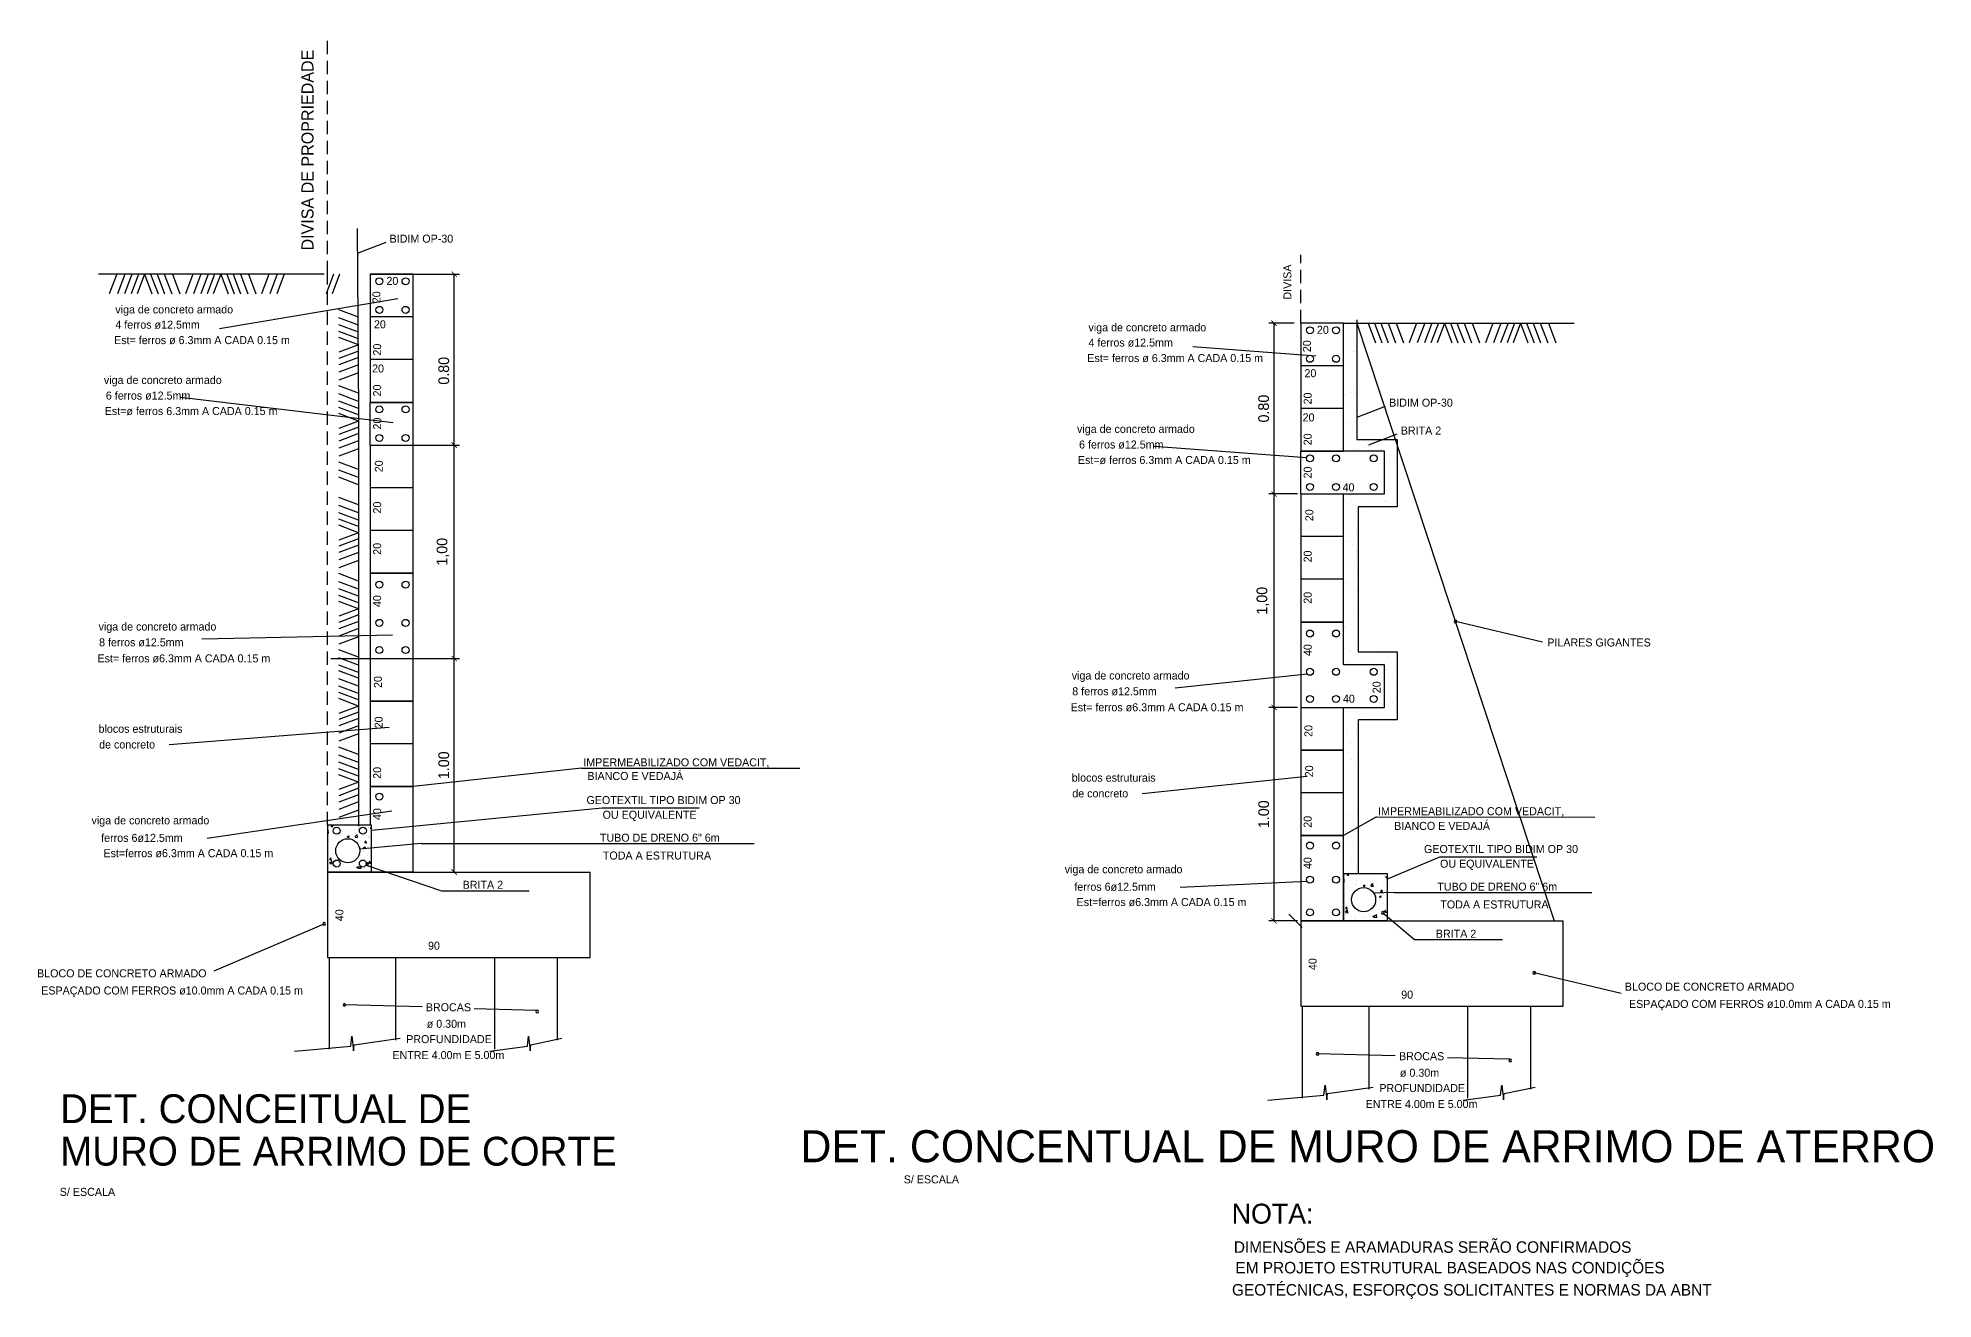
# Model space of a CAD drawing. Header units: millimetres. Extents: x 959.4 to 1001.9, y 250.8 to 295.2.
# Drawn here: x 959.36 to 994.87, y 250.77 to 274.4 of the extents above; entities that cross this region are included whole.
import ezdxf

# ---------------------------------------------------------------- set-up
doc = ezdxf.new("R2010")
doc.units = ezdxf.units.MM
doc.header["$MEASUREMENT"] = 0
doc.header["$PDMODE"] = 2
doc.linetypes.add('HIDDEN', pattern=[0.375, 0.25, -0.125])
doc.layers.add('textos', color=7, linetype='Continuous')
doc.styles.add('ROMANS', font='stylu.ttf')
doc.styles.get("Standard").update_dxf_attribs({"font": 'stylu.ttf'})
doc.dimstyles.new('Copy of STANDARD', dxfattribs={"dimtxt": 0.2, "dimasz": 0.1, "dimexe": 0.1, "dimexo": 0.0625, "dimgap": 0.09, "dimtad": 1, "dimzin": 0, "dimdsep": 46, "dimtxsty": 'ROMANS', "dimblk": 'ARCHTICK', "dimcen": 0.09, "dimclrd": 256, "dimclre": 256, "dimclrt": 256, "dimadec": 0, "dimazin": 0, "dimtfac": 1, "dimtmove": 0, "dimatfit": 3, "dimldrblk": 'ARCHTICK', "dimfxl": 0, "dimtolj": 2, "dimtzin": 0, "dimlwd": -1, "dimlwe": -1, "dimarcsym": 0})

# ---------------------------------------------------------------- blocks, each defined once
blk = doc.blocks.new('_ARCHTICK')
at = {"color": 0, "linetype": 'ByBlock', "const_width": 0.15}
blk.add_lwpolyline([(-0.5, -0.5), (0.5, 0.5)], dxfattribs=at)
blk = doc.blocks.new('*D1')
for p, q in [((964.849, 262.768), (967.258, 262.768)), ((967.158, 258.768), (967.158, 262.768)), ((964.849, 258.768), (967.258, 258.768))]:
    blk.add_line(p, q)
at = {"layer": 'Defpoints', "color": 0}
for p in [(964.787, 262.768), (967.158, 262.768), (964.787, 258.768)]:
    blk.add_point(p, dxfattribs=at)
at = {"xscale": 0.1, "yscale": 0.1, "zscale": 0.1}
for p, rotation in [((967.158, 262.768), 90), ((967.158, 258.768), 270)]:
    blk.add_blockref('_ARCHTICK', p, dxfattribs=dict(at, rotation=rotation))
at = {"insert": (966.964, 260.768), "char_height": 0.2, "attachment_point": 5, "rotation": 90, "style": 'ROMANS'}
blk.add_mtext('\\A2;1.00', dxfattribs=at)
blk = doc.blocks.new('*D2')
for p, q in [((965.649, 266.768), (967.258, 266.768)), ((967.158, 262.768), (967.158, 266.768)), ((965.649, 262.768), (967.258, 262.768))]:
    blk.add_line(p, q)
at = {"layer": 'Defpoints', "color": 0}
for p in [(965.587, 266.768), (967.158, 266.768), (965.587, 262.768)]:
    blk.add_point(p, dxfattribs=at)
at = {"xscale": 0.1, "yscale": 0.1, "zscale": 0.1}
for p, rotation in [((967.158, 266.768), 90), ((967.158, 262.768), 270)]:
    blk.add_blockref('_ARCHTICK', p, dxfattribs=dict(at, rotation=rotation))
at = {"insert": (966.949, 264.768), "char_height": 0.2, "attachment_point": 5, "rotation": 90, "style": 'ROMANS'}
blk.add_mtext('\\A2;1,00', dxfattribs=at)
blk = doc.blocks.new('*D3')
for p, q in [((965.587, 269.968), (967.258, 269.968)), ((967.158, 266.768), (967.158, 269.968)), ((965.649, 266.768), (967.258, 266.768))]:
    blk.add_line(p, q)
at = {"layer": 'Defpoints', "color": 0}
for p in [(965.524, 269.968), (967.158, 269.968), (965.587, 266.768)]:
    blk.add_point(p, dxfattribs=at)
at = {"xscale": 0.1, "yscale": 0.1, "zscale": 0.1}
for p, rotation in [((967.158, 269.968), 90), ((967.158, 266.768), 270)]:
    blk.add_blockref('_ARCHTICK', p, dxfattribs=dict(at, rotation=rotation))
at = {"insert": (966.964, 268.159), "char_height": 0.2, "attachment_point": 5, "rotation": 90, "style": 'ROMANS'}
blk.add_mtext('\\A2;0.80', dxfattribs=at)
blk = doc.blocks.new('*D4')
for p, q in [((965.223, 240.107), (964.684, 240.107)), ((964.784, 236.107), (964.784, 240.107)), ((965.223, 236.107), (964.684, 236.107))]:
    blk.add_line(p, q)
at = {"layer": 'Defpoints', "color": 0}
for p in [(964.784, 240.107), (965.285, 240.107), (965.285, 236.107)]:
    blk.add_point(p, dxfattribs=at)
at = {"xscale": 0.1, "yscale": 0.1, "zscale": 0.1}
for p, rotation in [((964.784, 240.107), 90), ((964.784, 236.107), 270)]:
    blk.add_blockref('_ARCHTICK', p, dxfattribs=dict(at, rotation=rotation))
at = {"insert": (964.591, 238.107), "char_height": 0.2, "attachment_point": 5, "rotation": 90, "style": 'ROMANS'}
blk.add_mtext('\\A2;1.00', dxfattribs=at)
blk = doc.blocks.new('*D5')
for p, q in [((965.223, 244.107), (964.684, 244.107)), ((964.784, 240.107), (964.784, 244.107)), ((965.223, 240.107), (964.684, 240.107))]:
    blk.add_line(p, q)
at = {"layer": 'Defpoints', "color": 0}
for p in [(964.784, 244.107), (965.285, 244.107), (965.285, 240.107)]:
    blk.add_point(p, dxfattribs=at)
at = {"xscale": 0.1, "yscale": 0.1, "zscale": 0.1}
for p, rotation in [((964.784, 244.107), 90), ((964.784, 240.107), 270)]:
    blk.add_blockref('_ARCHTICK', p, dxfattribs=dict(at, rotation=rotation))
at = {"insert": (964.575, 242.107), "char_height": 0.2, "attachment_point": 5, "rotation": 90, "style": 'ROMANS'}
blk.add_mtext('\\A2;1,00', dxfattribs=at)
blk = doc.blocks.new('*D6')
for p, q in [((965.16, 247.307), (964.684, 247.307)), ((964.784, 244.107), (964.784, 247.307)), ((965.223, 244.107), (964.684, 244.107))]:
    blk.add_line(p, q)
at = {"layer": 'Defpoints', "color": 0}
for p in [(964.784, 247.307), (965.223, 247.307), (965.285, 244.107)]:
    blk.add_point(p, dxfattribs=at)
at = {"xscale": 0.1, "yscale": 0.1, "zscale": 0.1}
for p, rotation in [((964.784, 247.307), 90), ((964.784, 244.107), 270)]:
    blk.add_blockref('_ARCHTICK', p, dxfattribs=dict(at, rotation=rotation))
at = {"insert": (964.59, 245.707), "char_height": 0.2, "attachment_point": 5, "rotation": 90, "style": 'ROMANS'}
blk.add_mtext('\\A2;0.80', dxfattribs=at)
blk = doc.blocks.new('DET.CONCENTUAL DE MURO DE ARRIMO DE ATERRO')
at = {"color": 2}
for p, q in [((9.369, 15.786), (9.369, 13.386)), ((10.169, 15.786), (9.369, 15.786)), ((10.169, 13.386), (10.169, 15.786)), ((10.169, 14.986), (9.369, 14.986)), ((10.169, 14.986), (9.369, 14.986)), ((10.169, 14.186), (9.369, 14.186)), ((9.369, 13.386), (10.169, 13.386)), ((10.934, 13.386), (9.369, 13.386)), ((9.369, 12.586), (9.369, 13.386)), ((10.934, 12.586), (10.934, 13.386)), ((9.369, 12.586), (9.369, 10.186)), ((10.169, 10.186), (10.169, 12.586)), ((10.169, 12.586), (10.934, 12.586)), ((10.169, 11.786), (9.369, 11.786)), ((10.169, 10.986), (9.369, 10.986)), ((9.369, 10.186), (10.169, 10.186)), ((9.369, 10.186), (9.369, 8.586)), ((10.169, 9.386), (10.169, 10.186)), ((10.934, 9.386), (10.169, 9.386)), ((10.934, 8.586), (10.934, 9.386)), ((9.369, 8.586), (9.369, 6.186)), ((9.369, 8.586), (10.934, 8.586)), ((10.169, 6.186), (10.169, 8.586)), ((10.169, 7.786), (9.369, 7.786)), ((10.169, 6.986), (9.369, 6.986)), ((9.369, 6.186), (9.369, 4.586)), ((10.169, 6.186), (9.369, 6.186)), ((9.369, 6.186), (10.169, 6.186)), ((10.169, 4.586), (10.169, 6.186)), ((9.396, 2.986), (9.396, 1.267)), ((10.641, 2.986), (10.641, 1.432)), ((12.492, 2.986), (12.492, 1.267)), ((13.673, 2.986), (13.673, 1.432))]:
    blk.add_line(p, q, dxfattribs=at)
at = {"color": 6}
for p, q in [((10.419, 15.851), (10.419, 13.609)), ((10.419, 13.609), (11.173, 13.609)), ((11.173, 13.609), (11.173, 12.344)), ((10.442, 12.344), (10.442, 9.626)), ((11.173, 12.344), (10.442, 12.344)), ((10.442, 9.626), (11.173, 9.626)), ((11.173, 9.626), (11.173, 8.355)), ((10.442, 8.355), (10.442, 5.466)), ((11.173, 8.355), (10.442, 8.355)), ((10.992, 5.466), (10.169, 5.466)), ((10.992, 4.586), (10.992, 5.466)), ((9.369, 4.586), (9.369, 2.986)), ((9.369, 4.586), (14.286, 4.586)), ((14.286, 2.986), (14.286, 4.586)), ((9.369, 2.986), (14.286, 2.986))]:
    blk.add_line(p, q, dxfattribs=at)
for p, q in [((7.344, 15.348), (9.651, 15.175)), ((10.172, 15.417), (10.172, 15.417)), ((10.253, 15.514), (10.253, 15.514)), ((10.29, 15.376), (10.29, 15.376)), ((10.358, 15.528), (10.358, 15.528)), ((10.303, 14.985), (10.303, 14.985)), ((10.348, 15.255), (10.348, 15.255)), ((10.376, 15.255), (10.376, 15.255)), ((10.315, 14.593), (10.315, 14.593)), ((10.186, 14.453), (10.186, 14.453)), ((10.301, 14.494), (10.301, 14.494)), ((10.351, 14.475), (10.351, 14.475)), ((10.356, 14.51), (10.356, 14.51)), ((10.394, 14.475), (10.394, 14.475)), ((10.952, 14.227), (10.417, 14.02)), ((10.199, 13.915), (10.199, 13.915)), ((10.268, 13.938), (10.268, 13.938)), ((10.328, 14.202), (10.328, 14.202)), ((10.373, 13.952), (10.373, 13.952)), ((10.236, 13.727), (10.236, 13.727)), ((10.321, 13.673), (10.321, 13.673)), ((10.341, 13.81), (10.341, 13.81)), ((10.376, 13.753), (10.376, 13.753)), ((10.578, 13.568), (10.578, 13.568)), ((10.616, 13.534), (10.616, 13.534)), ((11.17, 13.704), (10.635, 13.497)), ((11.002, 13.508), (11.002, 13.508)), ((11.108, 13.522), (11.108, 13.522)), ((6.62, 13.479), (9.475, 13.266)), ((10.179, 13.4), (10.179, 13.4)), ((10.354, 13.419), (10.354, 13.419)), ((10.455, 13.436), (10.455, 13.436)), ((10.561, 13.45), (10.561, 13.45)), ((10.63, 13.476), (10.63, 13.476)), ((10.726, 13.472), (10.726, 13.472)), ((10.874, 13.416), (10.874, 13.416)), ((10.995, 13.186), (10.995, 13.186)), ((11.032, 13.219), (11.032, 13.219)), ((11.032, 13.152), (11.032, 13.152)), ((11.118, 13.165), (11.118, 13.165)), ((11.16, 13.235), (11.16, 13.235)), ((9.369, 12.586), (10.169, 12.586)), ((10.19, 12.448), (10.19, 12.448)), ((10.325, 12.457), (10.325, 12.457)), ((10.654, 12.445), (10.654, 12.445)), ((10.83, 12.434), (10.83, 12.434)), ((10.936, 12.448), (10.936, 12.448)), ((10.958, 12.458), (10.958, 12.458)), ((11.101, 12.469), (11.101, 12.469)), ((10.181, 12.145), (10.181, 12.145)), ((10.227, 12.414), (10.227, 12.414)), ((10.283, 12.362), (10.283, 12.362)), ((10.389, 12.375), (10.389, 12.375)), ((10.392, 12.244), (10.392, 12.244)), ((10.404, 12.252), (10.404, 12.252)), ((10.554, 12.397), (10.554, 12.397)), ((11.015, 12.43), (11.015, 12.43)), ((10.194, 11.824), (10.194, 11.824)), ((10.405, 11.853), (10.405, 11.853)), ((10.209, 11.692), (10.209, 11.692)), ((10.259, 11.691), (10.259, 11.691)), ((10.345, 11.636), (10.345, 11.636)), ((10.412, 11.506), (10.412, 11.506)), ((10.418, 11.461), (10.418, 11.461)), ((10.216, 11.301), (10.216, 11.301)), ((10.381, 11.322), (10.381, 11.322)), ((10.423, 11.182), (10.423, 11.182)), ((10.431, 11.069), (10.431, 11.069)), ((10.185, 10.93), (10.185, 10.93)), ((10.217, 10.946), (10.217, 10.946)), ((10.255, 10.912), (10.255, 10.912)), ((10.298, 10.785), (10.298, 10.785)), ((10.404, 10.799), (10.404, 10.799)), ((10.432, 10.75), (10.432, 10.75)), ((10.169, 10.468), (10.169, 10.468)), ((10.349, 10.421), (10.349, 10.421)), ((10.169, 10.186), (9.369, 10.186)), ((10.182, 10.076), (10.182, 10.076)), ((10.204, 10.108), (10.204, 10.108)), ((10.209, 10.247), (10.209, 10.247)), ((10.237, 10.19), (10.237, 10.19)), ((10.44, 10.005), (10.44, 10.005)), ((13.899, 9.81), (12.268, 10.194)), ((10.195, 9.685), (10.195, 9.685)), ((10.231, 9.724), (10.231, 9.724)), ((10.283, 9.654), (10.283, 9.654)), ((10.369, 9.6), (10.369, 9.6)), ((10.397, 9.746), (10.397, 9.746)), ((10.856, 9.623), (10.856, 9.623)), ((11.001, 9.601), (11.001, 9.601)), ((10.245, 9.445), (10.245, 9.445)), ((10.283, 9.41), (10.283, 9.41)), ((10.482, 9.503), (10.482, 9.503)), ((10.677, 9.403), (10.677, 9.403)), ((10.893, 9.589), (10.893, 9.589)), ((10.966, 9.295), (10.966, 9.295)), ((11.002, 9.501), (11.002, 9.501)), ((11.07, 9.427), (11.07, 9.427)), ((11.131, 9.317), (11.131, 9.317)), ((7.014, 8.955), (9.488, 9.213)), ((11.014, 9.109), (11.014, 9.109)), ((11.08, 9.147), (11.08, 9.147)), ((11.165, 9.092), (11.165, 9.092)), ((10.697, 8.582), (10.697, 8.582)), ((10.782, 8.53), (10.782, 8.53)), ((11.027, 8.718), (11.027, 8.718)), ((11.047, 8.779), (11.047, 8.779)), ((11.078, 8.681), (11.078, 8.681)), ((11.116, 8.647), (11.116, 8.647)), ((11.153, 8.793), (11.153, 8.793)), ((10.233, 8.51), (10.233, 8.51)), ((10.372, 8.384), (10.372, 8.384)), ((10.412, 8.17), (10.412, 8.17)), ((10.467, 8.503), (10.467, 8.503)), ((10.505, 8.469), (10.505, 8.469)), ((11.005, 8.385), (11.005, 8.385)), ((10.228, 8.072), (10.228, 8.072)), ((10.246, 8.148), (10.246, 8.148)), ((10.246, 8.118), (10.246, 8.118)), ((10.273, 7.943), (10.273, 7.943)), ((10.31, 7.909), (10.31, 7.909)), ((9.369, 7.786), (10.169, 7.786)), ((10.259, 7.727), (10.259, 7.727)), ((10.306, 7.618), (10.306, 7.618)), ((10.328, 7.632), (10.328, 7.632)), ((10.392, 7.563), (10.392, 7.563)), ((10.434, 7.646), (10.434, 7.646)), ((6.396, 6.976), (9.488, 7.299)), ((10.272, 7.335), (10.272, 7.335)), ((10.293, 7.187), (10.293, 7.187)), ((10.232, 6.857), (10.232, 6.857)), ((10.239, 7.095), (10.239, 7.095)), ((10.285, 6.944), (10.285, 6.944)), ((10.785, 6.534), (10.169, 6.186)), ((10.262, 6.572), (10.262, 6.572)), ((10.297, 6.552), (10.297, 6.552)), ((10.301, 6.442), (10.301, 6.442)), ((10.338, 6.407), (10.338, 6.407)), ((10.427, 6.593), (10.427, 6.593)), ((10.785, 6.534), (14.876, 6.532)), ((10.31, 6.161), (10.31, 6.161)), ((10.343, 6.056), (10.343, 6.056)), ((10.396, 6.348), (10.396, 6.348)), ((10.252, 6.035), (10.252, 6.035)), ((10.321, 5.685), (10.321, 5.685)), ((10.323, 5.769), (10.323, 5.769)), ((10.98, 5.367), (11.972, 5.786)), ((11.972, 5.786), (13.789, 5.786)), ((7.109, 5.221), (9.48, 5.331)), ((10.169, 5.361), (10.178, 5.37)), ((10.184, 5.32), (10.179, 5.368)), ((10.194, 5.443), (10.194, 5.443)), ((10.234, 5.451), (10.26, 5.434)), ((10.235, 5.452), (10.269, 5.466)), ((10.254, 5.518), (10.254, 5.518)), ((10.261, 5.435), (10.271, 5.465)), ((10.292, 5.343), (10.292, 5.343)), ((10.33, 5.581), (10.33, 5.581)), ((10.407, 5.337), (10.407, 5.337)), ((10.416, 5.527), (10.416, 5.527)), ((10.419, 5.359), (10.419, 5.359)), ((10.612, 5.385), (10.612, 5.385)), ((10.671, 5.375), (10.671, 5.375)), ((10.932, 5.411), (10.932, 5.411)), ((10.933, 5.427), (10.933, 5.427)), ((10.964, 5.41), (10.99, 5.393)), ((10.965, 5.412), (10.992, 5.422)), ((10.98, 5.367), (10.98, 5.367)), ((10.991, 5.394), (10.992, 5.399)), ((10.169, 5.318), (10.186, 5.315)), ((10.17, 5.185), (10.169, 5.194)), ((10.238, 5.205), (10.238, 5.205)), ((10.286, 5.159), (10.286, 5.159)), ((10.301, 5.003), (10.301, 5.003)), ((10.388, 5.265), (10.388, 5.265)), ((10.401, 5.168), (10.401, 5.168)), ((10.402, 5.262), (10.402, 5.262)), ((10.538, 5.248), (10.574, 5.262)), ((10.538, 5.246), (10.563, 5.229)), ((10.564, 5.23), (10.574, 5.261)), ((10.665, 5.206), (10.665, 5.206)), ((10.674, 5.25), (10.674, 5.25)), ((10.681, 5.245), (10.72, 5.286)), ((10.683, 5.238), (10.728, 5.231)), ((10.684, 5.316), (10.684, 5.316)), ((10.727, 5.236), (10.721, 5.284)), ((11.12, 5.118), (10.735, 5.106)), ((10.781, 5.182), (10.781, 5.182)), ((10.792, 5.043), (10.792, 5.043)), ((10.799, 5.227), (10.799, 5.227)), ((10.841, 5.043), (10.877, 5.057)), ((10.841, 5.042), (10.866, 5.025)), ((10.844, 4.981), (10.844, 4.981)), ((10.863, 5.139), (10.893, 5.137)), ((10.867, 5.026), (10.877, 5.056)), ((10.868, 5.14), (10.892, 5.169)), ((10.899, 5.121), (10.893, 5.153)), ((10.919, 5.073), (10.919, 5.073)), ((10.925, 5.242), (10.925, 5.242)), ((10.926, 5.243), (10.926, 5.243)), ((10.945, 5.239), (10.945, 5.239)), ((10.959, 5.064), (10.959, 5.064)), ((10.985, 5.068), (10.985, 5.068)), ((11.12, 5.118), (14.82, 5.118)), ((10.192, 4.8), (10.192, 4.8)), ((10.202, 4.744), (10.202, 4.744)), ((10.205, 4.821), (10.235, 4.818)), ((10.206, 4.75), (10.245, 4.791)), ((10.208, 4.743), (10.254, 4.736)), ((10.209, 4.822), (10.234, 4.851)), ((10.211, 4.784), (10.211, 4.784)), ((10.241, 4.803), (10.235, 4.834)), ((10.252, 4.741), (10.246, 4.789)), ((10.309, 4.676), (10.309, 4.676)), ((10.382, 4.661), (10.382, 4.661)), ((10.386, 4.622), (10.386, 4.622)), ((10.398, 4.626), (10.398, 4.626)), ((10.474, 4.732), (10.474, 4.732)), ((10.525, 4.642), (10.525, 4.642)), ((10.581, 4.664), (10.581, 4.664)), ((10.646, 4.699), (10.646, 4.699)), ((10.683, 4.673), (10.683, 4.673)), ((10.717, 4.673), (10.743, 4.656)), ((10.718, 4.675), (10.753, 4.689)), ((10.718, 4.668), (10.718, 4.668)), ((10.743, 4.657), (10.754, 4.688)), ((10.745, 4.721), (10.745, 4.721)), ((10.748, 4.666), (10.788, 4.707)), ((10.75, 4.659), (10.796, 4.652)), ((10.785, 4.902), (10.785, 4.902)), ((10.794, 4.657), (10.788, 4.705)), ((10.851, 4.868), (10.851, 4.868)), ((10.852, 4.653), (10.852, 4.653)), ((10.907, 4.735), (10.907, 4.735)), ((10.907, 4.735), (11.5, 4.235)), ((10.913, 4.904), (10.913, 4.904)), ((10.933, 4.757), (10.964, 4.755)), ((10.938, 4.758), (10.963, 4.787)), ((10.97, 4.739), (10.964, 4.771)), ((10.979, 4.724), (10.979, 4.724)), ((11.5, 4.235), (13.146, 4.235)), ((15.371, 3.228), (13.74, 3.611)), ((11.139, 2.059), (9.681, 2.094)), ((13.282, 1.993), (12.117, 2.021)), ((9.803, 1.32), (9.824, 1.508)), ((9.824, 1.508), (9.855, 1.236)), ((9.867, 1.35), (10.726, 1.473)), ((13.114, 1.32), (13.134, 1.508)), ((13.134, 1.508), (13.166, 1.236)), ((13.177, 1.35), (13.758, 1.473)), ((8.75, 1.228), (9.803, 1.32)), ((9.855, 1.236), (9.867, 1.35)), ((12.41, 1.228), (13.114, 1.32)), ((13.166, 1.236), (13.177, 1.35))]:
    blk.add_line(p, q)
at = {"color": 5}
for p, q in [((10.169, 5.466), (10.169, 4.586)), ((10.169, 4.586), (10.992, 4.586))]:
    blk.add_line(p, q, dxfattribs=at)
at = {"color": 1}
for p, q in [((9.143, 4.711), (9.393, 4.461)), ((9.306, 4.586), (8.888, 4.586))]:
    blk.add_line(p, q, dxfattribs=at)
at = {"color": 3}
blk.add_line((10.969, 4.586), (9.369, 4.586), dxfattribs=at)
at = {"linetype": 'HIDDEN'}
blk.add_lwpolyline([(9.369, 15.786), (9.369, 17.066)], dxfattribs=at)
for points in [[(10.169, 15.786), (14.493, 15.786)], [(10.633, 15.786), (10.771, 15.418)], [(10.747, 15.786), (10.886, 15.418)], [(10.868, 15.786), (11.006, 15.418)], [(11.003, 15.786), (11.142, 15.418)], [(11.154, 15.786), (11.293, 15.418)], [(11.538, 15.786), (11.4, 15.418)], [(11.69, 15.786), (11.551, 15.418)], [(11.825, 15.786), (11.686, 15.418)], [(11.946, 15.786), (11.807, 15.418)], [(12.06, 15.786), (11.921, 15.418)], [(12.06, 15.786), (12.198, 15.418)], [(12.174, 15.786), (12.313, 15.418)], [(12.295, 15.786), (12.434, 15.418)], [(12.43, 15.786), (12.569, 15.418)], [(12.581, 15.786), (12.72, 15.418)], [(12.966, 15.786), (12.827, 15.418)], [(13.117, 15.786), (12.978, 15.418)], [(13.252, 15.786), (13.113, 15.418)], [(13.373, 15.786), (13.234, 15.418)], [(13.487, 15.786), (13.349, 15.418)], [(13.487, 15.786), (13.626, 15.418)], [(13.601, 15.786), (13.74, 15.418)], [(13.722, 15.786), (13.861, 15.418)], [(13.857, 15.786), (13.996, 15.418)], [(14.009, 15.786), (14.147, 15.418)]]:
    blk.add_lwpolyline(points)
at = {"color": 6}
blk.add_lwpolyline([(10.419, 15.786), (14.117, 4.586)], dxfattribs=at)
at = {"color": 4}
for centre in [(9.539, 15.653), (10.029, 15.653), (9.539, 15.118), (10.029, 15.118), (9.539, 13.253), (10.029, 13.253), (10.735, 13.253), (9.539, 12.718), (10.029, 12.718), (10.735, 12.718), (9.539, 9.971), (10.029, 9.971), (9.539, 9.253), (10.029, 9.253), (10.735, 9.253), (9.539, 8.745), (10.029, 8.745), (10.735, 8.745), (9.539, 5.998), (10.029, 5.998), (9.539, 5.359), (10.029, 5.359), (9.539, 4.745), (10.029, 4.745)]:
    blk.add_circle(centre, 0.0654, dxfattribs=at)
at = {"color": 2}
blk.add_circle((10.546, 4.984), 0.225, dxfattribs=at)
for centre, start, end in [((12.268, 10.194), 0, 180), ((12.268, 10.194), 180, 0), ((10.907, 4.735), 0, 180), ((10.907, 4.735), 180, 0), ((13.74, 3.611), 0, 180), ((13.74, 3.611), 180, 0), ((9.681, 2.094), 0, 180), ((9.681, 2.094), 180, 0), ((13.295, 1.971), 0, 180), ((13.295, 1.971), 180, 0)]:
    blk.add_arc(centre, 0.025, start, end)
for s, p in [('DIVISA', (9.192, 16.227)), ('20', (9.558, 15.242)), ('20', (9.572, 14.263)), ('20', (9.572, 13.497)), ('20', (9.572, 12.876)), ('20', (9.603, 12.075)), ('20', (9.572, 11.303)), ('20', (9.572, 10.529)), ('40', (9.572, 9.549)), ('20', (10.864, 8.852)), ('20', (9.586, 8.033)), ('20', (9.6, 7.277)), ('20', (9.572, 6.331)), ('40', (9.572, 5.558)), ('40', (9.664, 3.664))]:
    blk.add_text(s, height=0.15, rotation=90).set_placement(p)
for s, height, p in [('viga de concreto armado', 0.15, (5.389, 15.632)), ('20', 0.15, (9.671, 15.586)), ('4 ferros ø12.5mm ', 0.15, (5.389, 15.347)), ('Est= ferros ø 6.3mm A CADA 0.15 m', 0.15, (5.367, 15.057)), ('20', 0.15, (9.437, 14.773)), ('BIDIM OP-30', 0.15, (11.024, 14.221)), ('viga de concreto armado', 0.15, (5.175, 13.729)), ('20', 0.15, (9.402, 13.945)), ('6 ferros ø12.5mm ', 0.15, (5.213, 13.437)), ('BRITA 2', 0.15, (11.242, 13.698)), ('Est=ø ferros 6.3mm A CADA 0.15 m', 0.15, (5.191, 13.147)), ('40', 0.15, (10.152, 12.635)), ('PILARES GIGANTES', 0.15, (13.988, 9.728)), ('viga de concreto armado', 0.15, (5.076, 9.109)), ('8 ferros ø12.5mm ', 0.15, (5.086, 8.814)), ('Est= ferros ø6.3mm A CADA 0.15 m', 0.15, (5.056, 8.514)), ('40', 0.15, (10.158, 8.675)), ('blocos estruturais', 0.15, (5.076, 7.195)), ('de concreto', 0.15, (5.086, 6.9)), ('IMPERMEABILIZADO COM VEDACIT,', 0.15, (10.817, 6.566)), ('BIANCO E VEDAJÁ', 0.15, (11.119, 6.291)), ('GEOTEXTIL TIPO BIDIM OP 30', 0.15, (11.677, 5.858)), ('OU EQUIVALENTE', 0.15, (11.978, 5.583)), ('viga de concreto armado', 0.15, (4.944, 5.479)), ('ferros 6ø12.5mm ', 0.15, (5.124, 5.151)), ('Est=ferros ø6.3mm A CADA 0.15 m', 0.15, (5.167, 4.864)), ('TUBO DE DRENO 6" 6m', 0.15, (11.928, 5.153)), ('TODA A ESTRUTURA', 0.15, (11.983, 4.819)), ('BRITA 2', 0.15, (11.899, 4.271)), ('90', 0.15, (11.25, 3.13)), ('BLOCO DE CONCRETO ARMADO', 0.15, (15.441, 3.279)), ('ESPAÇADO COM FERROS ø10.0mm A CADA 0.15 m', 0.15, (15.519, 2.956)), ('BROCAS', 0.15, (11.209, 1.976)), ('ø 0.30m', 0.15, (11.226, 1.666)), ('PROFUNDIDADE ', 0.15, (10.841, 1.379)), ('ENTRE 4.00m E 5.00m', 0.15, (10.584, 1.08)), ('S/ ESCALA', 0.15, (1.927, -0.332)), ('NOTA:', 0.375, (8.074, -1.087)), ('DIMENSÕES E ARAMADURAS SERÃO CONFIRMADOS', 0.21563, (8.114, -1.633)), ('EM PROJETO ESTRUTURAL BASEADOS NAS CONDIÇÕES', 0.21563, (8.144, -2.019)), (' GEOTÉCNICAS, ESFORÇOS SOLICITANTES E NORMAS DA ABNT', 0.21563, (7.999, -2.434))]:
    blk.add_text(s, height=height).set_placement(p)
at = {"layer": 'textos'}
blk.add_text('DET. CONCENTUAL DE MURO DE ARRIMO DE ATERRO', height=0.6, dxfattribs=at).set_placement((-0.008, 0.064))
for base, p1, p2, text, picture, middle in [((8.868, 15.786), (9.369, 12.586), (9.306, 15.786), '0.80', '*D6', (8.673, 14.186)), ((8.868, 12.586), (9.369, 8.586), (9.369, 12.586), '1,00', '*D5', (8.659, 10.586)), ((8.868, 8.586), (9.369, 4.586), (9.369, 8.586), '1.00', '*D4', (8.674, 6.586))]:
    dim = blk.add_linear_dim(base=base, p1=p1, p2=p2, angle=90, text=text, dimstyle='Copy of STANDARD')
    dim.commit()
    dim.dimension.update_dxf_attribs({"geometry": picture, "text_midpoint": middle, "insert": (-955.917, -231.522)})

msp = doc.modelspace()

# ---------------------------------------------------------------- linework, layer by layer
at = {"color": 6}
for p, q in [((965.341, 270.828), (965.363, 267.384)), ((965.363, 267.384), (965.363, 264.666)), ((965.363, 264.666), (965.363, 259.626)), ((964.787, 259.648), (964.787, 258.768)), ((965.611, 259.648), (964.787, 259.648)), ((965.611, 258.768), (965.611, 259.648)), ((964.787, 258.768), (964.787, 257.168)), ((964.787, 258.768), (969.704, 258.768)), ((969.704, 257.168), (969.704, 258.768)), ((964.787, 257.168), (969.704, 257.168))]:
    msp.add_line(p, q, dxfattribs=at)
for p, q in [((965.876, 270.566), (965.342, 270.359)), ((962.763, 268.95), (966.102, 269.512)), ((962.038, 267.662), (966.014, 267.193)), ((965.587, 266.768), (966.387, 266.768)), ((966.387, 264.368), (965.587, 264.368)), ((962.432, 263.137), (966.002, 263.213)), ((965.587, 261.968), (966.387, 261.968)), ((961.814, 261.159), (965.939, 261.481)), ((969.546, 260.716), (966.387, 260.368)), ((969.545, 260.716), (973.636, 260.714)), ((962.527, 259.404), (965.987, 259.912)), ((964.853, 259.635), (964.887, 259.648)), ((964.853, 259.633), (964.878, 259.616)), ((964.873, 259.701), (964.873, 259.701)), ((964.879, 259.617), (964.889, 259.648)), ((965.034, 259.709), (965.034, 259.709)), ((965.611, 259.55), (969.934, 259.969)), ((965.948, 259.764), (965.948, 259.764)), ((969.934, 259.969), (971.751, 259.969)), ((964.787, 259.543), (964.796, 259.553)), ((964.787, 259.501), (964.804, 259.498)), ((964.789, 259.367), (964.787, 259.377)), ((964.803, 259.502), (964.797, 259.551)), ((964.812, 259.626), (964.812, 259.626)), ((964.856, 259.388), (964.856, 259.388)), ((964.904, 259.342), (964.904, 259.342)), ((964.91, 259.525), (964.91, 259.525)), ((965.006, 259.448), (965.006, 259.448)), ((965.019, 259.351), (965.019, 259.351)), ((965.021, 259.444), (965.021, 259.444)), ((965.025, 259.52), (965.025, 259.52)), ((965.038, 259.542), (965.038, 259.542)), ((965.156, 259.431), (965.192, 259.444)), ((965.156, 259.429), (965.181, 259.412)), ((965.182, 259.413), (965.192, 259.443)), ((965.23, 259.567), (965.23, 259.567)), ((965.283, 259.389), (965.283, 259.389)), ((965.289, 259.558), (965.289, 259.558)), ((965.292, 259.433), (965.292, 259.433)), ((965.299, 259.428), (965.338, 259.469)), ((965.301, 259.421), (965.347, 259.414)), ((965.302, 259.499), (965.302, 259.499)), ((965.345, 259.418), (965.339, 259.466)), ((966.539, 259.3), (965.387, 259.194)), ((965.399, 259.365), (965.399, 259.365)), ((965.417, 259.409), (965.417, 259.409)), ((965.481, 259.322), (965.512, 259.319)), ((965.486, 259.323), (965.51, 259.352)), ((965.517, 259.304), (965.511, 259.335)), ((965.544, 259.426), (965.544, 259.426)), ((965.544, 259.424), (965.544, 259.424)), ((965.55, 259.594), (965.55, 259.594)), ((965.551, 259.61), (965.551, 259.61)), ((965.563, 259.421), (965.563, 259.421)), ((965.583, 259.594), (965.611, 259.605)), ((965.583, 259.593), (965.608, 259.576)), ((965.599, 259.55), (965.599, 259.55)), ((965.609, 259.577), (965.611, 259.582)), ((966.539, 259.3), (972.781, 259.3)), ((964.811, 258.983), (964.811, 258.983)), ((964.821, 258.926), (964.821, 258.926)), ((964.823, 259.004), (964.853, 259.001)), ((964.824, 258.933), (964.864, 258.974)), ((964.827, 258.926), (964.872, 258.919)), ((964.828, 259.004), (964.852, 259.034)), ((964.829, 258.966), (964.829, 258.966)), ((964.859, 258.985), (964.853, 259.017)), ((964.87, 258.923), (964.864, 258.972)), ((964.919, 259.186), (964.919, 259.186)), ((965.403, 259.084), (965.403, 259.084)), ((965.411, 259.226), (965.411, 259.226)), ((965.459, 259.224), (965.484, 259.207)), ((965.46, 259.226), (965.495, 259.24)), ((965.462, 259.163), (965.462, 259.163)), ((965.469, 259.051), (965.469, 259.051)), ((965.485, 259.208), (965.496, 259.239)), ((965.531, 259.086), (965.531, 259.086)), ((965.538, 259.255), (965.538, 259.255)), ((965.552, 258.94), (965.582, 258.937)), ((965.556, 258.941), (965.581, 258.97)), ((965.578, 259.247), (965.578, 259.247)), ((965.588, 258.921), (965.582, 258.953)), ((965.603, 259.251), (965.603, 259.251)), ((964.928, 258.858), (964.928, 258.858)), ((965.001, 258.843), (965.001, 258.843)), ((965.005, 258.805), (965.005, 258.805)), ((965.016, 258.808), (965.016, 258.808)), ((965.092, 258.915), (965.092, 258.915)), ((965.143, 258.825), (965.143, 258.825)), ((965.199, 258.847), (965.199, 258.847)), ((965.264, 258.881), (965.264, 258.881)), ((965.301, 258.856), (965.301, 258.856)), ((965.335, 258.856), (965.361, 258.839)), ((965.336, 258.858), (965.372, 258.871)), ((965.336, 258.85), (965.336, 258.85)), ((965.362, 258.84), (965.372, 258.871)), ((965.363, 258.904), (965.363, 258.904)), ((965.366, 258.849), (965.406, 258.89)), ((965.369, 258.842), (965.414, 258.835)), ((965.412, 258.839), (965.407, 258.888)), ((965.47, 258.835), (965.47, 258.835)), ((965.525, 258.917), (965.525, 258.917)), ((965.525, 258.892), (966.918, 258.418)), ((965.597, 258.906), (965.597, 258.906)), ((966.918, 258.418), (968.564, 258.418)), ((962.662, 256.919), (964.72, 257.794)), ((966.557, 256.241), (965.1, 256.277)), ((968.701, 256.175), (967.535, 256.204)), ((964.168, 255.41), (965.222, 255.503)), ((965.222, 255.503), (965.243, 255.691)), ((965.243, 255.691), (965.274, 255.418)), ((965.274, 255.418), (965.285, 255.533)), ((965.285, 255.533), (966.144, 255.656)), ((967.828, 255.41), (968.532, 255.503)), ((968.532, 255.503), (968.553, 255.691)), ((968.553, 255.691), (968.584, 255.418)), ((968.584, 255.418), (968.595, 255.533)), ((968.595, 255.533), (969.176, 255.656))]:
    msp.add_line(p, q)
at = {"color": 2}
for p, q in [((965.587, 269.968), (965.587, 267.568)), ((966.387, 269.968), (965.587, 269.968)), ((966.387, 264.368), (966.387, 269.968)), ((966.387, 269.168), (965.587, 269.168)), ((966.387, 269.168), (965.587, 269.168)), ((966.387, 268.368), (965.587, 268.368)), ((965.587, 267.568), (966.387, 267.568)), ((966.387, 267.568), (965.587, 267.568)), ((965.587, 266.768), (965.587, 267.568)), ((965.587, 266.768), (965.587, 264.368)), ((966.387, 265.968), (965.587, 265.968)), ((966.387, 265.168), (965.587, 265.168)), ((965.587, 264.368), (966.387, 264.368)), ((965.587, 264.368), (965.587, 262.768)), ((966.387, 262.768), (966.387, 264.368)), ((965.587, 262.768), (965.587, 260.368)), ((965.587, 262.768), (966.387, 262.768)), ((966.387, 260.368), (966.387, 262.768)), ((966.387, 261.968), (965.587, 261.968)), ((966.387, 261.168), (965.587, 261.168)), ((965.587, 260.368), (965.587, 259.648)), ((966.387, 260.368), (965.587, 260.368)), ((965.587, 260.368), (966.387, 260.368)), ((966.387, 258.768), (966.387, 260.368)), ((964.814, 257.168), (964.814, 255.45)), ((966.059, 257.168), (966.059, 255.615)), ((967.911, 257.168), (967.911, 255.45)), ((969.091, 257.168), (969.091, 255.615))]:
    msp.add_line(p, q, dxfattribs=at)
at = {"color": 3}
msp.add_line((966.387, 258.768), (964.787, 258.768), dxfattribs=at)
at = {"color": 5}
msp.add_line((964.787, 258.768), (965.611, 258.768), dxfattribs=at)
at = {"linetype": 'HIDDEN'}
for points in [[(964.787, 269.968), (964.787, 274.396)], [(964.787, 259.648), (964.787, 269.968)]]:
    msp.add_lwpolyline(points, dxfattribs=at)
for points in [[(964.724, 269.968), (960.493, 269.968)], [(960.834, 269.968), (960.695, 269.601)], [(960.985, 269.968), (960.847, 269.601)], [(961.12, 269.968), (960.982, 269.601)], [(961.241, 269.968), (961.103, 269.601)], [(961.355, 269.968), (961.217, 269.601)], [(961.355, 269.968), (961.494, 269.601)], [(961.47, 269.968), (961.608, 269.601)], [(961.591, 269.968), (961.729, 269.601)], [(961.726, 269.968), (961.864, 269.601)], [(961.877, 269.968), (962.015, 269.601)], [(962.261, 269.968), (962.123, 269.601)], [(962.412, 269.968), (962.274, 269.601)], [(962.547, 269.968), (962.409, 269.601)], [(962.668, 269.968), (962.53, 269.601)], [(962.783, 269.968), (962.644, 269.601)], [(962.783, 269.968), (962.921, 269.601)], [(962.897, 269.968), (963.035, 269.601)], [(963.018, 269.968), (963.156, 269.601)], [(963.153, 269.968), (963.291, 269.601)], [(963.304, 269.968), (963.443, 269.601)], [(963.688, 269.968), (963.55, 269.601)], [(963.839, 269.968), (963.701, 269.601)], [(963.975, 269.968), (963.836, 269.601)], [(964.896, 269.968), (964.757, 269.601)], [(965.01, 269.968), (964.871, 269.601)], [(965.363, 269.166), (964.995, 269.304)], [(965.363, 269.015), (964.995, 269.153)], [(965.363, 268.88), (964.995, 269.018)], [(965.363, 268.759), (964.995, 268.897)], [(965.363, 268.644), (964.995, 268.783)], [(965.363, 268.644), (964.995, 268.506)], [(965.363, 268.53), (964.995, 268.392)], [(965.363, 268.409), (964.995, 268.271)], [(965.363, 268.274), (964.995, 268.136)], [(965.363, 268.123), (964.995, 267.984)], [(965.363, 267.739), (964.995, 267.877)], [(965.363, 267.587), (964.995, 267.726)], [(965.363, 267.452), (964.995, 267.591)], [(965.363, 267.331), (964.995, 267.47)], [(965.363, 267.217), (964.995, 267.356)], [(965.363, 267.217), (964.995, 267.079)], [(965.363, 267.103), (964.995, 266.964)], [(965.363, 266.982), (964.995, 266.843)], [(965.363, 266.847), (964.995, 266.708)], [(965.363, 266.696), (964.995, 266.557)], [(965.363, 266.311), (964.995, 266.45)], [(965.363, 266.16), (964.995, 266.299)], [(965.363, 266.025), (964.995, 266.164)], [(965.363, 265.647), (964.995, 265.786)], [(965.363, 265.496), (964.995, 265.635)], [(965.363, 265.361), (964.995, 265.5)], [(965.363, 265.24), (964.995, 265.379)], [(965.363, 265.126), (964.995, 265.264)], [(965.363, 265.126), (964.995, 264.987)], [(965.363, 265.012), (964.995, 264.873)], [(965.363, 264.891), (964.995, 264.752)], [(965.363, 264.756), (964.995, 264.617)], [(965.363, 264.604), (964.995, 264.466)], [(965.363, 264.22), (964.995, 264.359)], [(965.363, 264.069), (964.995, 264.208)], [(965.363, 263.934), (964.995, 264.072)], [(965.363, 263.813), (964.995, 263.951)], [(965.363, 263.699), (964.995, 263.837)], [(965.363, 263.699), (964.995, 263.56)], [(965.363, 263.585), (964.995, 263.446)], [(965.363, 263.464), (964.995, 263.325)], [(965.363, 263.328), (964.995, 263.19)], [(965.363, 263.177), (964.995, 263.039)], [(965.363, 262.793), (964.995, 262.932)], [(965.363, 262.642), (964.995, 262.78)], [(965.363, 262.507), (964.995, 262.645)], [(965.363, 262.399), (964.995, 262.537)], [(965.363, 262.248), (964.995, 262.386)], [(965.363, 262.113), (964.995, 262.251)], [(965.363, 261.992), (964.995, 262.13)], [(965.363, 261.878), (964.995, 262.016)], [(965.363, 261.878), (964.995, 261.739)], [(965.363, 261.763), (964.995, 261.625)], [(965.363, 261.642), (964.995, 261.504)], [(965.363, 261.507), (964.995, 261.369)], [(965.363, 261.356), (964.995, 261.218)], [(965.363, 260.972), (964.995, 261.11)], [(965.363, 260.821), (964.995, 260.959)], [(965.363, 260.686), (964.995, 260.824)], [(965.363, 260.565), (964.995, 260.703)], [(965.363, 260.45), (964.995, 260.589)], [(965.363, 260.45), (964.995, 260.312)], [(965.363, 260.336), (964.995, 260.198)], [(965.363, 260.215), (964.995, 260.077)], [(965.363, 260.08), (964.995, 259.942)], [(965.363, 259.929), (964.995, 259.79)]]:
    msp.add_lwpolyline(points)
at = {"color": 4}
for centre in [(965.757, 269.836), (966.247, 269.836), (965.757, 269.301), (966.247, 269.301), (965.757, 267.436), (966.247, 267.436), (965.757, 266.901), (966.247, 266.901), (965.757, 264.154), (966.247, 264.154), (965.757, 263.436), (966.247, 263.436), (965.757, 262.927), (966.247, 262.927), (965.757, 260.181), (964.957, 259.541), (965.447, 259.541), (964.957, 258.927), (965.447, 258.927)]:
    msp.add_circle(centre, 0.0654, dxfattribs=at)
at = {"color": 2}
msp.add_circle((965.164, 259.167), 0.225, dxfattribs=at)
for centre, start, end in [((965.525, 258.917), 0, 180), ((965.525, 258.917), 180, 0), ((964.72, 257.794), 0, 180), ((964.72, 257.794), 180, 0), ((965.1, 256.277), 0, 180), ((965.1, 256.277), 180, 0), ((968.713, 256.154), 0, 180), ((968.713, 256.154), 180, 0)]:
    msp.add_arc(centre, 0.025, start, end)

# ---------------------------------------------------------------- block references
msp.add_blockref('DET.CONCENTUAL DE MURO DE ARRIMO DE ATERRO', (973.656, 253.266))

# ---------------------------------------------------------------- texts
for s, height, p in [('DIVISA DE PROPRIEDADE', 0.225, (964.522, 270.414)), ('20', 0.15, (965.776, 269.425)), ('20', 0.15, (965.79, 268.445)), ('20', 0.15, (965.79, 267.679)), ('20', 0.15, (965.79, 267.059)), ('20', 0.15, (965.821, 266.258)), ('20', 0.15, (965.79, 265.485)), ('20', 0.15, (965.79, 264.712)), ('40', 0.15, (965.79, 263.732)), ('20', 0.15, (965.804, 262.216)), ('20', 0.15, (965.818, 261.46)), ('20', 0.15, (965.79, 260.514)), ('40', 0.15, (965.79, 259.741)), ('40', 0.15, (965.082, 257.846))]:
    msp.add_text(s, height=height, rotation=90).set_placement(p)
for s, p in [('BIDIM OP-30', (965.948, 270.56)), ('20', (965.889, 269.769)), ('viga de concreto armado', (960.808, 269.234)), ('4 ferros ø12.5mm ', (960.808, 268.949)), ('20', (965.655, 268.955)), ('Est= ferros ø 6.3mm A CADA 0.15 m', (960.785, 268.659)), ('20', (965.62, 268.128)), ('viga de concreto armado', (960.594, 267.912)), ('Est=ø ferros 6.3mm A CADA 0.15 m', (960.609, 267.33)), ('6 ferros ø12.5mm ', (960.631, 267.62)), ('viga de concreto armado', (960.494, 263.292)), ('Est= ferros ø6.3mm A CADA 0.15 m', (960.474, 262.696)), ('8 ferros ø12.5mm ', (960.504, 262.997)), ('blocos estruturais', (960.494, 261.377)), ('de concreto', (960.504, 261.082)), ('IMPERMEABILIZADO COM VEDACIT,', (969.578, 260.748)), ('BIANCO E VEDAJÁ', (969.655, 260.492)), ('GEOTEXTIL TIPO BIDIM OP 30', (969.638, 260.041)), ('viga de concreto armado', (960.362, 259.661)), ('OU EQUIVALENTE', (969.94, 259.766)), ('ferros 6ø12.5mm ', (960.543, 259.333)), ('TUBO DE DRENO 6" 6m', (969.889, 259.336)), ('Est=ferros ø6.3mm A CADA 0.15 m', (960.585, 259.046)), ('TODA A ESTRUTURA', (969.945, 259.002)), ('BRITA 2', (967.317, 258.454)), ('90', (966.668, 257.312)), ('BLOCO DE CONCRETO ARMADO', (959.341, 256.795)), ('ESPAÇADO COM FERROS ø10.0mm A CADA 0.15 m', (959.419, 256.473)), ('BROCAS', (966.627, 256.159)), ('ø 0.30m', (966.644, 255.849)), ('ENTRE 4.00m E 5.00m', (966.002, 255.263)), ('PROFUNDIDADE ', (966.259, 255.562)), ('S/ ESCALA', (959.767, 252.7))]:
    msp.add_text(s, height=0.15).set_placement(p)
at = {"layer": 'textos'}
for s, p in [('DET. CONCEITUAL DE ', (959.774, 254.064)), ('MURO DE ARRIMO DE CORTE', (959.774, 253.267))]:
    msp.add_text(s, height=0.54, dxfattribs=at).set_placement(p)

# ---------------------------------------------------------------- dimensions: what is measured, and where the dimension line sits
for base, p1, p2, text, picture, middle in [((967.158, 269.968), (965.587, 266.768), (965.524, 269.968), '0.80', '*D3', (967.158, 268.159)), ((967.158, 266.768), (965.587, 262.768), (965.587, 266.768), '1,00', '*D2', (967.158, 264.768))]:
    dim = msp.add_linear_dim(base=base, p1=p1, p2=p2, angle=90, text=text, dimstyle='Copy of STANDARD')
    dim.commit()
    dim.dimension.update_dxf_attribs({"geometry": picture, "text_midpoint": middle, "dimtype": 128})
dim = msp.add_linear_dim(base=(967.158, 262.768), p1=(964.787, 258.768), p2=(964.787, 262.768), angle=90, text='1.00', dimstyle='Copy of STANDARD')
dim.commit()
dim.dimension.update_dxf_attribs({"geometry": '*D1', "text_midpoint": (966.964, 260.768)})

doc.saveas('drawing.dxf')
